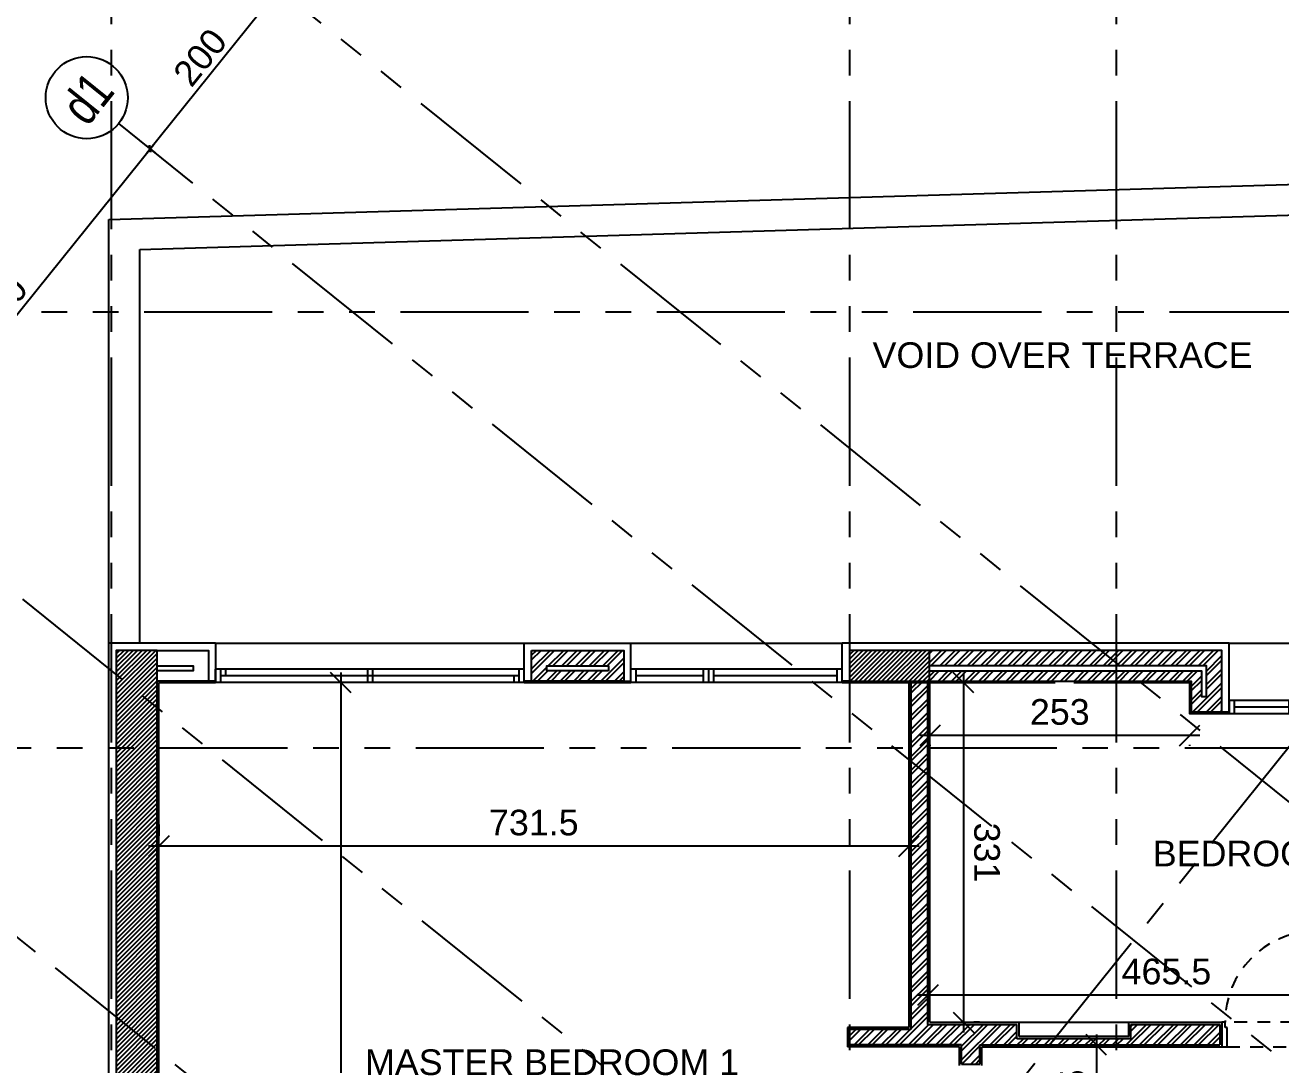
# Model space of a CAD drawing. Extents: x 186.8 to 246.9, y -2.6 to 70.8.
# Drawn here: x 194.58 to 206.82, y 49.06 to 59.19 of the extents above; entities that cross this region are included whole.
import ezdxf
from ezdxf.enums import TextEntityAlignment as Align

# ---------------------------------------------------------------- set-up
doc = ezdxf.new("R2010")
doc.units = 0
doc.header["$MEASUREMENT"] = 0
doc.header["$PDMODE"] = 35
doc.header["$PDSIZE"] = 0.3
for name, pattern in [('AXIS_100$0$A-AXIS$0$PHANTOM', [2.5, 1.25, -0.25, 0.25, -0.25, 0.25, -0.25]), ('HIDDEN', [0.3, 0.2, -0.1]), ('HIDDEN2', [0.1875, 0.125, -0.0625])]:
    doc.linetypes.add(name, pattern=pattern)
doc.layers.get('0').update_dxf_attribs({"linetype": 'CONTINUOUS'})
doc.layers.get('DEFPOINTS').update_dxf_attribs({"linetype": 'CONTINUOUS'})
for name, color, linetype in [('00 stairs', 62, 'CONTINUOUS'), ('A-ALU', 9, 'CONTINUOUS'), ('a-dim', 3, 'CONTINUOUS'), ('A-HATCH-CONC', 8, 'CONTINUOUS'), ('A-HATCH-WALL', 8, 'CONTINUOUS'), ('A-NOMENCLATURE', 3, 'CONTINUOUS'), ('A-PLASTER', 8, 'CONTINUOUS'), ('A-PORTE', 1, 'CONTINUOUS'), ('A-PROJECTION', 9, 'CONTINUOUS'), ('a-revetement', 1, 'CONTINUOUS'), ('A-WALL', 4, 'CONTINUOUS'), ('AXIS_100$0$A-axe-dim-100', 3, 'CONTINUOUS'), ('AXIS_100$0$A-axe-text', 3, 'CONTINUOUS'), ('AXIS_100$0$A-AXIS-100', 10, 'AXIS_100$0$A-AXIS$0$PHANTOM'), ('S-9-10TH$0$A-STR 9-10TH', 2, 'CONTINUOUS')]:
    doc.layers.add(name, color=color, linetype=linetype)
doc.styles.add('A100-STEXT', font='ARIAL.TTF', dxfattribs={"height": 0.25})
doc.styles.add('AXIS_100$0$A-AXIS$0$STRUCTURE$0$A100-STEXT', font='ARIAL.TTF', dxfattribs={"height": 0.25})
doc.styles.add('AXIS_100$0$STYLE1', font='ARIAL.TTF')
doc.dimstyles.new('A100-DIM', dxfattribs={"dimtxt": 0.25, "dimasz": 0.2, "dimexe": 0.1, "dimexo": 0.3, "dimgap": 0.1, "dimtad": 1, "dimlfac": 100, "dimrnd": 0.5, "dimdsep": 46, "dimtxsty": 'A100-STEXT', "dimblk1": 'OBLIQUE', "dimblk2": 'OBLIQUE', "dimsah": 1, "dimcen": -0.05, "dimdle": 0.1, "dimclrd": 15, "dimclre": 15, "dimclrt": 256, "dimadec": 0, "dimazin": 0, "dimtfac": 0.28, "dimtix": 1, "dimtmove": 2, "dimatfit": 3, "dimldrblk": 'OBLIQUE', "dimfxl": 0, "dimtolj": 1, "dimarcsym": 0})
doc.dimstyles.new('AXIS_100$0$A50-DIM', dxfattribs={"dimtxt": 0.1, "dimasz": 0.05, "dimexe": 0.05, "dimexo": 0.1, "dimgap": 0.05, "dimtad": 1, "dimlfac": 100, "dimrnd": 0.5, "dimdsep": 46, "dimtxsty": 'AXIS_100$0$STYLE1', "dimblk": 'AXIS_100$0$_OBLIQUE', "dimcen": 0.05, "dimdle": 0.05, "dimclrd": 35, "dimclre": 35, "dimclrt": 256, "dimadec": 0, "dimazin": 0, "dimtfac": 1.4, "dimtix": 1, "dimtmove": 2, "dimatfit": 3, "dimldrblk": 'AXIS_100$0$_Open90', "dimfxl": 0, "dimtolj": 1, "dimarcsym": 0})
pattern_1 = [(45, (195.387175, -3e-10), (-0.022097087, 0.022097087), [])]
pattern_2 = [(45, (241.95445, -21.76068), (-0.06629126, 0.06629126), []), (45, (241.998645, -21.76068), (-0.06629126, 0.06629126), [])]

# ---------------------------------------------------------------- blocks, each defined once
blk = doc.blocks.new('A$C257F525F')
at = {"layer": 'A-ALU'}
for p, q in [((4.058, 52.915), (1.048, 52.915)), ((1.048, 52.785), (1.048, 52.915)), ((1.098, 52.785), (1.098, 52.915)), ((1.148, 52.85), (1.148, 52.915)), ((2.528, 52.915), (2.528, 52.785)), ((2.578, 52.915), (2.578, 52.785)), ((4.008, 52.785), (4.008, 52.915)), ((4.058, 52.785), (4.058, 52.915)), ((7.158, 52.915), (5.098, 52.915)), ((5.098, 52.785), (5.098, 52.915)), ((5.148, 52.785), (5.148, 52.915)), ((5.803, 52.915), (5.803, 52.785)), ((5.853, 52.915), (5.853, 52.785)), ((5.903, 52.915), (5.903, 52.785)), ((7.108, 52.785), (7.108, 52.915)), ((7.158, 52.785), (7.158, 52.915)), ((4.058, 52.785), (1.048, 52.785)), ((4.008, 52.85), (1.098, 52.85)), ((3.958, 52.785), (3.958, 52.85)), ((7.158, 52.785), (5.098, 52.785)), ((5.803, 52.85), (5.148, 52.85)), ((7.108, 52.85), (5.903, 52.85)), ((10.93, 52.615), (12.2, 52.615)), ((10.93, 52.615), (10.93, 52.485)), ((10.98, 52.615), (10.98, 52.485)), ((10.98, 52.55), (11.515, 52.55)), ((11.515, 52.615), (11.515, 52.485)), ((11.565, 52.615), (11.565, 52.485)), ((11.615, 52.615), (11.615, 52.485)), ((11.615, 52.55), (12.15, 52.55)), ((12.15, 52.615), (12.15, 52.485)), ((12.2, 52.615), (12.2, 52.485)), ((10.93, 52.485), (12.2, 52.485))]:
    blk.add_line(p, q, dxfattribs=at)
blk = doc.blocks.new('_OBLIQUE')
at = {"color": 0, "linetype": 'ByBlock'}
blk.add_line((-0.5, -0.5), (0.5, 0.5), dxfattribs=at)
blk = doc.blocks.new('*D49')
at = {"layer": 'a-dim', "color": 15, "lineweight": -2}
for p, q in [((195.881, 51.403), (195.881, 51.292)), ((203.196, 51.403), (203.196, 51.292)), ((203.296, 51.192), (195.781, 51.192))]:
    blk.add_line(p, q, dxfattribs=at)
at = {"layer": 'DEFPOINTS', "color": 0}
for p in [(195.881, 51.192), (195.881, 51.103), (203.196, 51.103)]:
    blk.add_point(p, dxfattribs=at)
at = {"layer": 'a-dim', "color": 15, "lineweight": -2, "xscale": 0.2, "yscale": 0.2, "zscale": 0.2}
for p, rotation in [((195.881, 51.192), 180.0000000000458), ((203.196, 51.192), 4.580336110393546e-11)]:
    blk.add_blockref('_OBLIQUE', p, dxfattribs=dict(at, rotation=rotation))
at = {"layer": 'a-dim', "insert": (199.538, 51.42), "char_height": 0.25, "attachment_point": 5, "style": 'A100-STEXT'}
blk.add_mtext('\\A1;731.5', dxfattribs=at)
blk = doc.blocks.new('*D50')
at = {"layer": 'a-dim', "color": 15, "lineweight": -2}
for p, q in [((197.657, 52.885), (197.657, 43.315)), ((197.86, 52.785), (197.757, 52.785)), ((197.86, 43.415), (197.757, 43.415))]:
    blk.add_line(p, q, dxfattribs=at)
at = {"layer": 'DEFPOINTS', "color": 0}
for p in [(197.56, 52.785), (197.56, 43.415), (197.657, 43.415)]:
    blk.add_point(p, dxfattribs=at)
at = {"layer": 'a-dim', "color": 15, "lineweight": -2, "xscale": 0.2, "yscale": 0.2, "zscale": 0.2}
for p, rotation in [((197.657, 52.785), 90), ((197.657, 43.415), 270)]:
    blk.add_blockref('_OBLIQUE', p, dxfattribs=dict(at, rotation=rotation))
at = {"layer": 'a-dim', "insert": (197.429, 48.1), "char_height": 0.25, "attachment_point": 5, "rotation": 90, "style": 'A100-STEXT'}
blk.add_mtext('\\A1;937', dxfattribs=at)
blk = doc.blocks.new('*D61')
at = {"layer": 'a-dim', "color": 15, "lineweight": -2}
for p, q in [((205.024, 49.355), (205.024, 47.8)), ((204.779, 49.255), (204.924, 49.255)), ((204.779, 47.9), (204.924, 47.9))]:
    blk.add_line(p, q, dxfattribs=at)
at = {"layer": 'DEFPOINTS', "color": 0}
for p in [(205.079, 49.255), (205.024, 47.9), (205.079, 47.9)]:
    blk.add_point(p, dxfattribs=at)
at = {"layer": 'a-dim', "color": 15, "lineweight": -2, "xscale": 0.2, "yscale": 0.2, "zscale": 0.2}
for p, rotation in [((205.024, 49.255), 90), ((205.024, 47.9), 270)]:
    blk.add_blockref('_OBLIQUE', p, dxfattribs=dict(at, rotation=rotation))
at = {"layer": 'a-dim', "insert": (204.797, 48.578), "char_height": 0.25, "attachment_point": 5, "rotation": 90, "style": 'A100-STEXT'}
blk.add_mtext('\\A1;135.5', dxfattribs=at)
blk = doc.blocks.new('*D140')
at = {"layer": 'a-dim', "color": 15, "lineweight": -2}
for p, q in [((203.728, 52.885), (203.728, 49.375)), ((203.884, 52.785), (203.828, 52.785)), ((203.884, 49.475), (203.828, 49.475))]:
    blk.add_line(p, q, dxfattribs=at)
at = {"layer": 'DEFPOINTS', "color": 0}
for p in [(203.584, 52.785), (203.584, 49.475), (203.728, 49.475)]:
    blk.add_point(p, dxfattribs=at)
at = {"layer": 'a-dim', "color": 15, "lineweight": -2, "xscale": 0.2, "yscale": 0.2, "zscale": 0.2}
for p, rotation in [((203.728, 52.785), 90.0000000000514), ((203.728, 49.475), 270.0000000000514)]:
    blk.add_blockref('_OBLIQUE', p, dxfattribs=dict(at, rotation=rotation))
at = {"layer": 'a-dim', "insert": (203.956, 51.13), "char_height": 0.25, "attachment_point": 5, "rotation": 270, "style": 'A100-STEXT'}
blk.add_mtext('\\A1;331', dxfattribs=at)
blk = doc.blocks.new('*D141')
at = {"layer": 'a-dim', "color": 15, "lineweight": -2}
for p, q in [((203.381, 49.755), (203.381, 49.84)), ((208.034, 49.755), (208.034, 49.84)), ((208.134, 49.74), (203.281, 49.74))]:
    blk.add_line(p, q, dxfattribs=at)
at = {"layer": 'DEFPOINTS', "color": 0}
for p in [(203.381, 49.74), (203.381, 49.455), (208.034, 49.455)]:
    blk.add_point(p, dxfattribs=at)
at = {"layer": 'a-dim', "color": 15, "lineweight": -2, "xscale": 0.2, "yscale": 0.2, "zscale": 0.2}
for p, rotation in [((203.381, 49.74), 180.0000000000514), ((208.034, 49.74), 5.139888514804625e-11)]:
    blk.add_blockref('_OBLIQUE', p, dxfattribs=dict(at, rotation=rotation))
at = {"layer": 'a-dim', "insert": (205.707, 49.968), "char_height": 0.25, "attachment_point": 5, "style": 'A100-STEXT'}
blk.add_mtext('\\A1;465.5', dxfattribs=at)
blk = doc.blocks.new('*D142')
at = {"layer": 'a-dim', "color": 15, "lineweight": -2}
for p, q in [((206.033, 52.27), (203.301, 52.27)), ((203.401, 52.18), (203.401, 52.17)), ((205.933, 52.18), (205.933, 52.17))]:
    blk.add_line(p, q, dxfattribs=at)
at = {"layer": 'DEFPOINTS', "color": 0}
for p in [(203.401, 52.48), (205.933, 52.48), (203.401, 52.27)]:
    blk.add_point(p, dxfattribs=at)
at = {"layer": 'a-dim', "color": 15, "lineweight": -2, "xscale": 0.2, "yscale": 0.2, "zscale": 0.2}
for p, rotation in [((203.401, 52.27), 180.0000000000514), ((205.933, 52.27), 5.139888514804625e-11)]:
    blk.add_blockref('_OBLIQUE', p, dxfattribs=dict(at, rotation=rotation))
at = {"layer": 'a-dim', "insert": (204.667, 52.498), "char_height": 0.25, "attachment_point": 5, "style": 'A100-STEXT'}
blk.add_mtext('\\A1;253', dxfattribs=at)
blk = doc.blocks.new('AXIS_100$0$_OBLIQUE')
at = {"color": 0, "linetype": 'ByBlock'}
blk.add_line((-0.5, -0.5), (0.5, 0.5), dxfattribs=at)
blk = doc.blocks.new('*D188')
at = {"layer": 'AXIS_100$0$A-axe-dim-100', "color": 35, "linetype": 'Continuous', "lineweight": -2}
for p, q in [((193.133, 54.677), (195.828, 58.028)), ((195.848, 57.947), (195.757, 58.02)), ((192.592, 55.176), (193.203, 54.685))]:
    blk.add_line(p, q, dxfattribs=at)
at = {"layer": 'DEFPOINTS', "color": 0, "linetype": 'Continuous'}
for p in [(195.796, 57.989), (195.926, 57.885), (192.514, 55.238)]:
    blk.add_point(p, dxfattribs=at)
at = {"layer": 'AXIS_100$0$A-axe-dim-100', "color": 35, "linetype": 'Continuous', "lineweight": -2, "xscale": 0.05, "yscale": 0.05, "zscale": 0.05}
for p, rotation in [((195.796, 57.989), 51.19370936606354), ((193.164, 54.716), 231.1937093660635)]:
    blk.add_blockref('AXIS_100$0$_OBLIQUE', p, dxfattribs=dict(at, rotation=rotation))
at = {"layer": 'AXIS_100$0$A-axe-dim-100', "linetype": 'Continuous', "insert": (194.342, 56.464), "char_height": 0.25, "attachment_point": 5, "rotation": 51.1937, "style": 'AXIS_100$0$STYLE1'}
blk.add_mtext('\\A1;420', dxfattribs=at)
blk = doc.blocks.new('AXIS_100$0$_Open90')
at = {"color": 0, "linetype": 'ByBlock', "lineweight": -2}
for p, q in [((0, 0), (-1, 0)), ((-0.5, 0.5), (0, 0)), ((0, 0), (-0.5, -0.5))]:
    blk.add_line(p, q, dxfattribs=at)
blk = doc.blocks.new('*D189')
at = {"layer": 'AXIS_100$0$A-axe-dim-100', "color": 35, "linetype": 'Continuous', "lineweight": -2}
for p, q in [((195.765, 57.95), (197.081, 59.586)), ((197.101, 59.506), (197.011, 59.579)), ((195.848, 57.947), (195.757, 58.02))]:
    blk.add_line(p, q, dxfattribs=at)
at = {"layer": 'DEFPOINTS', "color": 0, "linetype": 'Continuous'}
for p in [(197.05, 59.547), (197.179, 59.443), (195.926, 57.885)]:
    blk.add_point(p, dxfattribs=at)
at = {"layer": 'AXIS_100$0$A-axe-dim-100', "color": 35, "linetype": 'Continuous', "lineweight": -2, "xscale": 0.05, "yscale": 0.05, "zscale": 0.05}
for p, rotation in [((197.05, 59.547), 51.19370936606354), ((195.796, 57.989), 231.1937093660635)]:
    blk.add_blockref('AXIS_100$0$_OBLIQUE', p, dxfattribs=dict(at, rotation=rotation))
at = {"layer": 'AXIS_100$0$A-axe-dim-100', "linetype": 'Continuous', "insert": (196.285, 58.879), "char_height": 0.25, "attachment_point": 5, "rotation": 51.1937, "style": 'AXIS_100$0$STYLE1'}
blk.add_mtext('\\A1;200', dxfattribs=at)

msp = doc.modelspace()

# ---------------------------------------------------------------- hatches: boundary and pattern name
at = {"layer": 'A-HATCH-CONC'}
h = msp.add_hatch(dxfattribs=at)
h.set_pattern_fill('ANSI31', color=256, scale=0.25, style=0)
h.set_pattern_definition(pattern_1)
h.paths.add_polyline_path([(195.86554, 53.1), (195.46554, 53.1), (195.46554, 43.1), (195.86554, 43.1)])
h = msp.add_hatch(dxfattribs=at)
h.set_pattern_fill('ANSI31', color=256, scale=0.25, style=0)
h.set_pattern_definition(pattern_1)
h.paths.add_polyline_path([(203.39554, 53.1), (202.61554, 53.1), (202.61554, 52.8), (203.39554, 52.8)])
at = {"layer": 'A-HATCH-WALL'}
h = msp.add_hatch(dxfattribs=at)
h.set_pattern_fill('ANSI32', color=256, scale=0.25, style=0)
h.set_pattern_definition([(45, (195.38718, -3e-10), (-0.06629126, 0.06629126), []), (45, (195.43137, -3e-10), (-0.06629126, 0.06629126), [])])
h.paths.add_polyline_path([(195.86554, 43.1), (195.86554, 53.1), (195.46554, 53.1), (195.46554, 43.1)])
h = msp.add_hatch(dxfattribs=at)
h.set_pattern_fill('ANSI32', color=256, scale=0.25, style=0)
h.set_pattern_definition([(45, (195.38718, -3e-10), (-0.06629126, 0.06629126), []), (45, (195.43137, -3e-10), (-0.06629126, 0.06629126), [])])
h.paths.add_polyline_path([(200.41554, 53.1), (199.51554, 53.1), (199.51554, 52.8), (200.41554, 52.8)])
h.paths.add_polyline_path([(199.66554, 52.9), (199.66554, 52.95), (200.26554, 52.95), (200.26554, 52.9)], flags=16)
h = msp.add_hatch(dxfattribs=at)
h.set_pattern_fill('ANSI32', color=256, scale=0.25, style=0)
h.set_pattern_definition([(45, (223.95554, 32.44), (-0.06629126, 0.06629126), []), (45, (223.99974, 32.44), (-0.06629126, 0.06629126), [])])
h.paths.add_polyline_path([(203.39554, 52.8), (204.78761, 52.8), (205.94761, 52.8), (205.94761, 52.5), (206.24761, 52.5), (206.24761, 53.1), (203.39554, 53.1), (203.39554, 52.95), (206.09761, 52.95), (206.09761, 52.65), (206.04761, 52.65), (206.04761, 52.9), (203.39554, 52.9)])
h = msp.add_hatch(dxfattribs=at)
h.set_pattern_fill('ANSI32', color=256, scale=0.25, style=0)
h.set_pattern_definition(pattern_2)
h.paths.add_polyline_path([(203.38054, 49.2551), (203.38054, 52.8), (203.21554, 52.8), (203.21554, 49.4051), (202.61554, 49.4051), (202.61554, 49.2551)])
h = msp.add_hatch(dxfattribs=at)
h.set_pattern_fill('ANSI32', color=256, scale=0.25, style=0)
h.set_pattern_definition(pattern_2)
h.paths.add_polyline_path([(204.24969, 49.3151), (204.24969, 49.4551), (203.38054, 49.4551), (203.38054, 49.2551), (203.70851, 49.2551), (203.70851, 49.06755), (203.88851, 49.06755), (203.88851, 49.2551), (206.22884, 49.2551), (206.22884, 49.4551), (205.35969, 49.4551), (205.35969, 49.3151)])

# ---------------------------------------------------------------- linework, layer by layer
at = {"layer": '00 stairs', "linetype": 'HIDDEN', "ltscale": 15}
msp.add_line((204.26969, 49.4751), (205.33969, 49.4751), dxfattribs=at)
at = {"layer": 'A-PLASTER'}
for p, q in [((195.88054, 47.915), (195.88054, 52.785)), ((195.88054, 52.785), (196.43554, 52.785)), ((199.44554, 52.785), (200.48554, 52.785)), ((203.19554, 52.78), (203.19554, 49.4251)), ((203.40054, 49.4751), (203.40054, 52.78)), ((206.31761, 52.485), (206.31761, 52.5)), ((203.40054, 49.4751), (204.26969, 49.4751)), ((204.26969, 49.3351), (204.26969, 49.4751)), ((205.33969, 49.4751), (206.24884, 49.4751)), ((205.33969, 49.3351), (205.33969, 49.4751)), ((206.24884, 49.4751), (206.24884, 49.2351)), ((203.19554, 49.4251), (202.59554, 49.4251)), ((202.59554, 49.4251), (202.59554, 49.2351)), ((203.68851, 49.2351), (202.59554, 49.2351)), ((203.68851, 49.05255), (203.68851, 49.2351)), ((203.90851, 49.2351), (206.24884, 49.2351)), ((203.90851, 49.05255), (203.90851, 49.2351)), ((205.33969, 49.3351), (204.26969, 49.3351))]:
    msp.add_line(p, q, dxfattribs=at)
for points in [[(202.54554, 52.785), (204.62261, 52.785)], [(204.80261, 52.785), (205.93261, 52.785), (205.93261, 52.485), (206.31761, 52.485)]]:
    msp.add_lwpolyline(points, dxfattribs=at)
at = {"layer": 'A-PORTE'}
for p, q in [((206.27884, 49.4751), (206.24884, 49.4751)), ((206.24884, 49.4751), (206.24884, 49.2351)), ((206.27884, 49.4251), (206.27884, 49.4751)), ((206.29884, 49.4251), (206.27884, 49.4251)), ((206.29884, 49.2351), (206.29884, 49.4251)), ((206.24884, 49.2351), (206.29884, 49.2351))]:
    msp.add_line(p, q, dxfattribs=at)
at = {"layer": 'A-PORTE', "linetype": 'HIDDEN2'}
for p, q in [((207.16884, 49.4751), (206.27884, 49.4751)), ((206.29884, 49.2351), (207.14884, 49.2351))]:
    msp.add_line(p, q, dxfattribs=at)
msp.add_arc((207.16974, 49.47473), 0.8909, 91.987642, 179.976592, dxfattribs=at)
at = {"layer": 'A-PROJECTION'}
for p, q in [((195.39554, 57.29819), (209.99725, 57.73277)), ((195.69554, 57.00698), (209.89551, 57.42961)), ((195.39554, 53.17), (195.39554, 57.29819)), ((195.69554, 53.17), (195.69554, 57.00698)), ((196.43554, 53.17), (199.44554, 53.17)), ((200.48554, 53.17), (202.54554, 53.17)), ((206.31761, 53.17), (207.58761, 53.17))]:
    msp.add_line(p, q, dxfattribs=at)
at = {"layer": 'a-revetement'}
for p, q in [((196.43554, 53.17), (195.39554, 53.17)), ((195.39554, 43.03), (195.39554, 53.17)), ((196.43554, 53.17), (196.43554, 52.8)), ((199.44554, 53.17), (200.48554, 53.17)), ((199.44554, 52.8), (199.44554, 53.17)), ((200.48554, 52.8), (200.48554, 53.17)), ((202.54554, 52.8), (202.54554, 53.17)), ((206.31761, 53.17), (202.54554, 53.17)), ((206.31761, 52.5), (206.31761, 53.17)), ((196.43554, 52.8), (196.36554, 52.8)), ((199.51554, 52.8), (199.44554, 52.8)), ((200.41554, 52.8), (200.48554, 52.8)), ((202.61554, 52.8), (202.54554, 52.8)), ((202.61554, 52.8), (202.54554, 52.8)), ((206.24761, 52.5), (206.31761, 52.5))]:
    msp.add_line(p, q, dxfattribs=at)
at = {"layer": 'A-WALL'}
for p, q in [((203.21554, 52.8), (203.21554, 49.4051)), ((203.38054, 49.4551), (203.38054, 52.8)), ((203.21554, 49.4051), (202.61554, 49.4051)), ((202.61554, 49.4051), (202.61554, 49.2551)), ((203.38054, 49.4551), (204.24969, 49.4551)), ((204.24969, 49.3151), (204.24969, 49.4551)), ((205.35969, 49.4551), (206.22884, 49.4551)), ((205.35969, 49.3151), (205.35969, 49.4551)), ((206.22884, 49.4551), (206.22884, 49.2551)), ((203.70851, 49.2551), (202.61554, 49.2551)), ((203.70851, 49.06755), (203.70851, 49.2551)), ((203.88851, 49.2551), (206.22884, 49.2551)), ((203.88851, 49.06755), (203.88851, 49.2551)), ((205.35969, 49.3151), (204.24969, 49.3151)), ((203.70851, 49.06755), (203.88851, 49.06755))]:
    msp.add_line(p, q, dxfattribs=at)
for points in [[(195.86554, 53.1), (196.36554, 53.1), (196.36554, 52.8), (195.86554, 52.8)], [(204.78761, 52.8), (204.78761, 52.8), (205.94761, 52.8), (205.94761, 52.5), (206.24761, 52.5), (206.24761, 53.1), (203.39554, 53.1)], [(195.86554, 52.95), (196.21554, 52.95), (196.21554, 52.9), (195.86554, 52.9)], [(203.39554, 52.9), (206.04761, 52.9), (206.04761, 52.65), (206.09761, 52.65), (206.09761, 52.95), (203.39554, 52.95)], [(203.39554, 52.8), (204.78761, 52.8)]]:
    msp.add_lwpolyline(points, dxfattribs=at)
for points in [[(199.51554, 53.1), (200.41554, 53.1), (200.41554, 52.8), (199.51554, 52.8)], [(200.26554, 52.9), (199.66554, 52.9), (199.66554, 52.95), (200.26554, 52.95)]]:
    msp.add_lwpolyline(points, close=True, dxfattribs=at)
at = {"layer": 'AXIS_100$0$A-AXIS-100'}
for p, q in [((199.87967, 43.42837), (221.33107, 70.10253)), ((195.41554, 63.4533), (195.41554, 41.71458)), ((202.61554, 63.4533), (202.61554, 41.71458)), ((205.21554, 63.4533), (205.21554, 41.71458)), ((232.5327, 31.01193), (196.7434, 59.79374)), ((231.27933, 29.45339), (195.49002, 58.2352)), ((193.23718, 56.4), (211.25575, 56.4)), ((228.64723, 26.18046), (192.85793, 54.96227)), ((227.01784, 24.15436), (191.22854, 52.93617)), ((193.38718, 52.15), (211.25575, 52.15))]:
    msp.add_line(p, q, dxfattribs=at)
at = {"layer": 'AXIS_100$0$A-AXIS-100', "linetype": 'Continuous'}
msp.add_circle((195.17832, 58.48587), 0.4, dxfattribs=at)
at = {"layer": 'S-9-10TH$0$A-STR 9-10TH'}
for points in [[(195.46554, 43.1), (195.86554, 43.1), (195.86554, 53.1), (195.46554, 53.1)], [(203.39554, 52.8), (203.39554, 53.1), (202.61554, 53.1), (202.61554, 52.8)]]:
    msp.add_lwpolyline(points, close=True, dxfattribs=at)

# ---------------------------------------------------------------- block references
at = {"layer": 'A-ALU'}
msp.add_blockref('A$C257F525F', (195.38718, 0), dxfattribs=at)

# ---------------------------------------------------------------- texts
at = {"layer": 'A-NOMENCLATURE', "style": 'A100-STEXT'}
for s, p in [('BEDROOM 2', (205.57423, 50.995)), ('MASTER BEDROOM 1', (197.89162, 48.96109))]:
    msp.add_text(s, height=0.25, dxfattribs=at).set_placement(p)
at = {"layer": 'A-NOMENCLATURE', "insert": (204.69423, 56.10213), "char_height": 0.25, "width": 7.586, "attachment_point": 2, "style": 'A100-STEXT'}
msp.add_mtext('VOID OVER TERRACE', dxfattribs=at)
at = {"layer": 'AXIS_100$0$A-axe-text', "style": 'AXIS_100$0$A-AXIS$0$STRUCTURE$0$A100-STEXT', "width": 0.8}
msp.add_text('d1', height=0.36, rotation=51.2, dxfattribs=at).set_placement((195.17832, 58.48587), align=Align.MIDDLE)

# ---------------------------------------------------------------- dimensions: what is measured, and where the dimension line sits
at = {"layer": 'a-dim'}
for p1, p2, distance, picture, middle in [((197.55975, 52.785), (197.55975, 43.415), 0.09679, '*D50', (197.4288, 48.1)), ((203.58408, 52.785), (203.58408, 49.4751), 0.14424, '*D140', (203.95604, 51.13005)), ((205.93261, 52.48), (203.40054, 52.48), 0.20977, '*D142', (204.66658, 52.49796)), ((203.19554, 51.10255), (195.88054, 51.10255), -0.08955, '*D49', (199.53804, 51.41982)), ((208.03414, 49.4551), (203.38054, 49.4551), -0.28498, '*D141', (205.70734, 49.96772)), ((205.07868, 49.2551), (205.07868, 47.9), -0.05436, '*D61', (204.79659, 48.57755))]:
    dim = msp.add_aligned_dim(p1=p1, p2=p2, distance=distance, dimstyle='A100-DIM', dxfattribs=at)
    dim.commit()
    dim.dimension.update_dxf_attribs({"geometry": picture, "text_midpoint": middle})
at = {"layer": 'AXIS_100$0$A-axe-dim-100', "linetype": 'Continuous'}
for base, p1, p2, picture, middle in [((197.04982, 59.54731), (195.92585, 57.8847), (197.17923, 59.44324), '*D189', (196.2847, 58.87937)), ((195.79644, 57.98877), (192.51449, 55.23846), (195.92585, 57.8847), '*D188', (194.34196, 56.46364))]:
    dim = msp.add_linear_dim(base=base, p1=p1, p2=p2, angle=51.193709, dimstyle='AXIS_100$0$A50-DIM', override={"dimtxt": 0.25}, dxfattribs=at)
    dim.commit()
    dim.dimension.update_dxf_attribs({"geometry": picture, "text_midpoint": middle})

doc.saveas('drawing.dxf')
